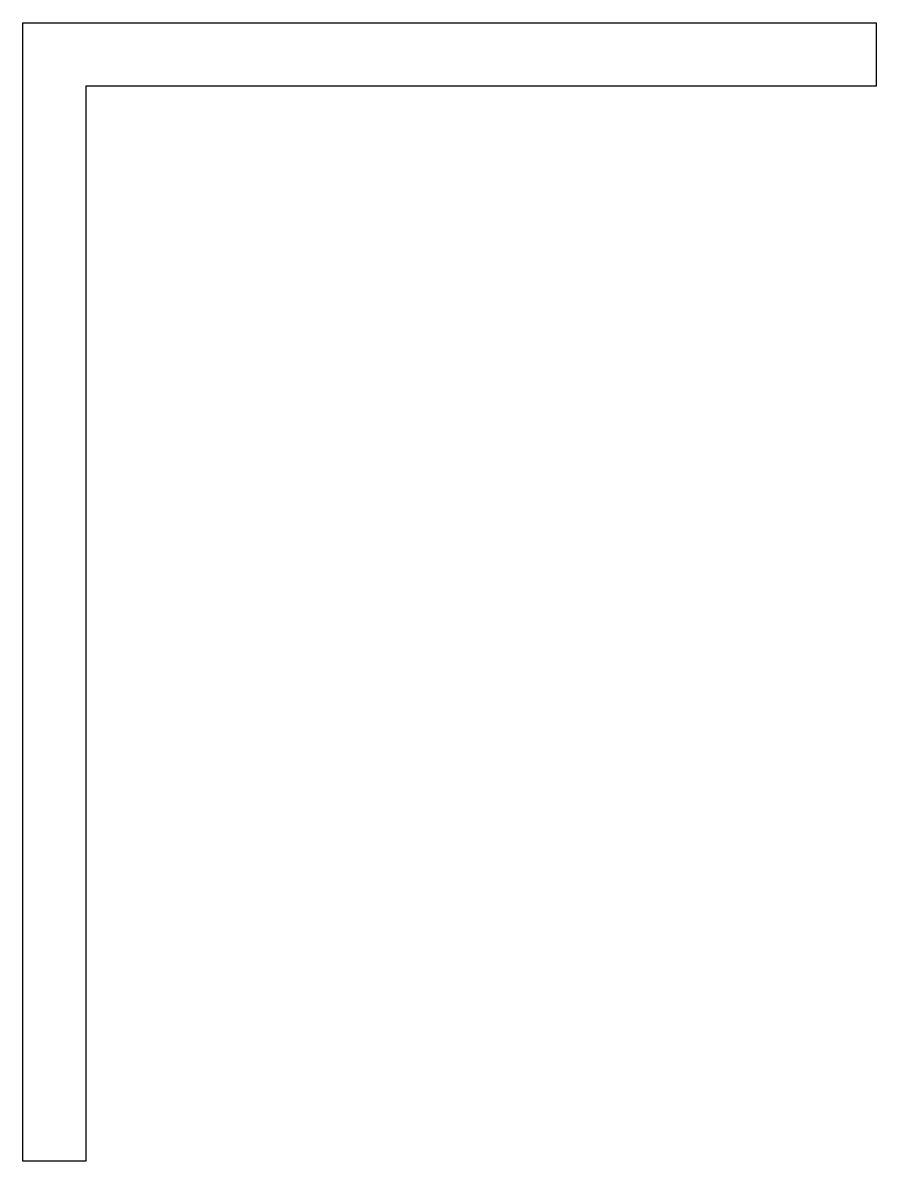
# Model space of a CAD drawing. Header units: millimetres. Extents: x -55 to 12.5, y -112.5 to -22.5.
import ezdxf

# ---------------------------------------------------------------- set-up
doc = ezdxf.new("R2010")
doc.units = ezdxf.units.MM
doc.layers.get('0').update_dxf_attribs({"linetype": 'CONTINUOUS'})

msp = doc.modelspace()

# ---------------------------------------------------------------- linework, layer by layer
msp.add_lwpolyline([(12.5, -22.5), (12.5, -27.5), (-50, -27.5), (-50, -112.5), (-55, -112.5), (-55, -22.5)], close=True)

doc.saveas('drawing.dxf')
